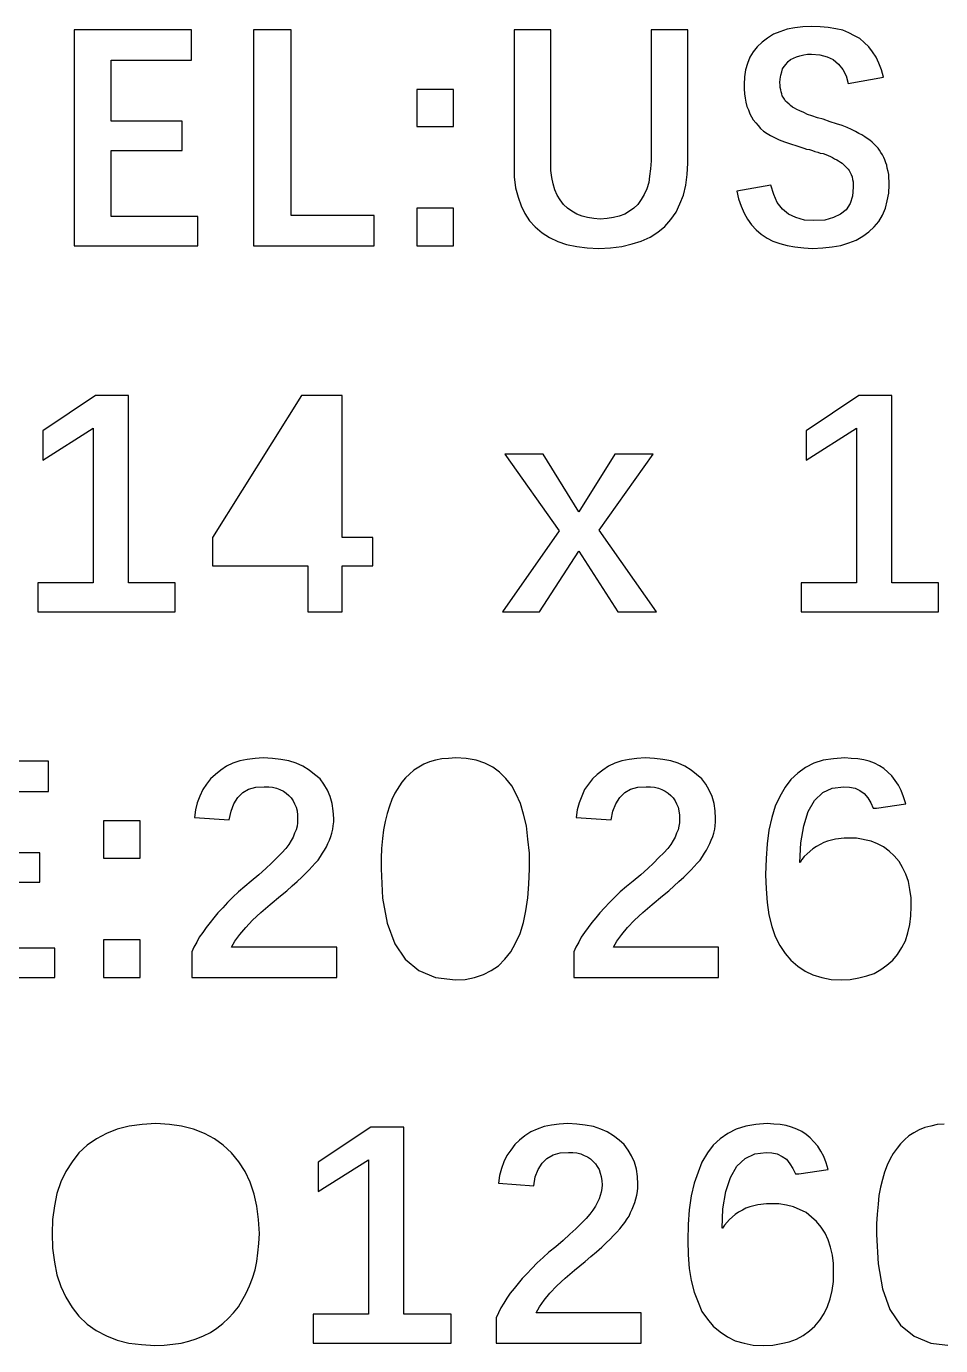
# Model space of a CAD drawing. Extents: x -72 to 103, y -93 to 77.
# Drawn here: x -55.92 to -37.23, y -91.56 to -64.58 of the extents above; entities that cross this region are included whole.
import ezdxf

# ---------------------------------------------------------------- set-up
doc = ezdxf.new("R2010")
doc.units = 0
doc.header["$MEASUREMENT"] = 0
doc.layers.get('0').update_dxf_attribs({"linetype": 'CONTINUOUS'})

msp = doc.modelspace()

# ---------------------------------------------------------------- linework, layer by layer
for points in [[(-54.95, -69.07), (-52.42, -69.07), (-52.42, -69.07), (-52.42, -68.47), (-52.42, -68.47), (-54.19, -68.47), (-54.19, -68.47), (-54.19, -67.12), (-54.19, -67.12), (-52.74, -67.12), (-52.74, -67.12), (-52.74, -66.52), (-52.74, -66.52), (-54.19, -66.52), (-54.19, -66.52), (-54.19, -65.27), (-54.19, -65.27), (-52.55, -65.27), (-52.55, -65.27), (-52.55, -64.65), (-52.55, -64.65), (-54.95, -64.65), (-54.95, -64.65), (-54.95, -69.07)], [(-50.51, -68.45), (-50.51, -64.65), (-50.51, -64.65), (-51.28, -64.65), (-51.28, -64.65), (-51.28, -69.07), (-51.28, -69.07), (-48.81, -69.07), (-48.81, -69.07), (-48.81, -68.45), (-48.81, -68.45), (-50.51, -68.45)], [(-44.46, -69.11), (-44.22, -69.12), (-44.22, -69.12), (-43.98, -69.11), (-43.98, -69.11), (-43.75, -69.08), (-43.75, -69.08), (-43.54, -69.03), (-43.54, -69.03), (-43.35, -68.97), (-43.35, -68.97), (-43.17, -68.89), (-43.17, -68.89), (-43.01, -68.79), (-43.01, -68.79), (-42.87, -68.67), (-42.87, -68.67), (-42.75, -68.53), (-42.75, -68.53), (-42.64, -68.38), (-42.64, -68.38), (-42.56, -68.21), (-42.56, -68.21), (-42.49, -68.03), (-42.49, -68.03), (-42.44, -67.83), (-42.44, -67.83), (-42.41, -67.61), (-42.41, -67.61), (-42.4, -67.38), (-42.4, -67.38), (-42.4, -64.65), (-42.4, -64.65), (-43.15, -64.65), (-43.15, -64.65), (-43.15, -67.33), (-43.15, -67.33), (-43.16, -67.49), (-43.16, -67.49), (-43.18, -67.64), (-43.18, -67.64), (-43.2, -67.77), (-43.2, -67.77), (-43.24, -67.9), (-43.24, -67.9), (-43.29, -68.02), (-43.29, -68.02), (-43.35, -68.12), (-43.35, -68.12), (-43.42, -68.22), (-43.42, -68.22), (-43.5, -68.3), (-43.5, -68.3), (-43.59, -68.36), (-43.59, -68.36), (-43.69, -68.42), (-43.69, -68.42), (-43.8, -68.46), (-43.8, -68.46), (-43.92, -68.49), (-43.92, -68.49), (-44.05, -68.51), (-44.05, -68.51), (-44.19, -68.52), (-44.19, -68.52), (-44.32, -68.51), (-44.32, -68.51), (-44.45, -68.49), (-44.45, -68.49), (-44.56, -68.46), (-44.56, -68.46), (-44.67, -68.42), (-44.67, -68.42), (-44.77, -68.36), (-44.77, -68.36), (-44.86, -68.3), (-44.86, -68.3), (-44.94, -68.22), (-44.94, -68.22), (-45.01, -68.13), (-45.01, -68.13), (-45.07, -68.03), (-45.07, -68.03), (-45.12, -67.92), (-45.12, -67.92), (-45.15, -67.8), (-45.15, -67.8), (-45.18, -67.67), (-45.18, -67.67), (-45.2, -67.53), (-45.2, -67.53), (-45.2, -67.38), (-45.2, -67.38), (-45.2, -64.65), (-45.2, -64.65), (-45.95, -64.65), (-45.95, -64.65), (-45.95, -67.43), (-45.95, -67.43), (-45.95, -67.66), (-45.95, -67.66), (-45.92, -67.88), (-45.92, -67.88), (-45.87, -68.07), (-45.87, -68.07), (-45.81, -68.25), (-45.81, -68.25), (-45.73, -68.41), (-45.73, -68.41), (-45.64, -68.56), (-45.64, -68.56), (-45.52, -68.68), (-45.52, -68.68), (-45.38, -68.8), (-45.38, -68.8), (-45.23, -68.9), (-45.23, -68.9), (-45.06, -68.98), (-45.06, -68.98), (-44.88, -69.04), (-44.88, -69.04), (-44.67, -69.08), (-44.67, -69.08), (-44.46, -69.11)], [(-38.29, -67.99), (-38.28, -67.82), (-38.28, -67.82), (-38.28, -67.75), (-38.28, -67.75), (-38.29, -67.68), (-38.29, -67.68), (-38.29, -67.61), (-38.29, -67.61), (-38.3, -67.55), (-38.3, -67.55), (-38.32, -67.48), (-38.32, -67.48), (-38.33, -67.42), (-38.33, -67.42), (-38.35, -67.37), (-38.35, -67.37), (-38.37, -67.31), (-38.37, -67.31), (-38.39, -67.26), (-38.39, -67.26), (-38.42, -67.21), (-38.42, -67.21), (-38.45, -67.16), (-38.45, -67.16), (-38.48, -67.11), (-38.48, -67.11), (-38.51, -67.07), (-38.51, -67.07), (-38.55, -67.03), (-38.55, -67.03), (-38.59, -66.99), (-38.59, -66.99), (-38.63, -66.95), (-38.63, -66.95), (-38.68, -66.91), (-38.68, -66.91), (-38.73, -66.87), (-38.73, -66.87), (-38.78, -66.84), (-38.78, -66.84), (-38.84, -66.8), (-38.84, -66.8), (-38.9, -66.77), (-38.9, -66.77), (-38.97, -66.73), (-38.97, -66.73), (-39.05, -66.69), (-39.05, -66.69), (-39.14, -66.65), (-39.14, -66.65), (-39.24, -66.61), (-39.24, -66.61), (-39.36, -66.57), (-39.36, -66.57), (-39.49, -66.53), (-39.49, -66.53), (-39.63, -66.48), (-39.63, -66.48), (-39.75, -66.45), (-39.75, -66.45), (-39.86, -66.41), (-39.86, -66.41), (-39.95, -66.38), (-39.95, -66.38), (-40.03, -66.34), (-40.03, -66.34), (-40.11, -66.31), (-40.11, -66.31), (-40.17, -66.28), (-40.17, -66.28), (-40.22, -66.25), (-40.22, -66.25), (-40.26, -66.23), (-40.26, -66.23), (-40.3, -66.2), (-40.3, -66.2), (-40.33, -66.17), (-40.33, -66.17), (-40.37, -66.14), (-40.37, -66.14), (-40.4, -66.11), (-40.4, -66.11), (-40.42, -66.07), (-40.42, -66.07), (-40.45, -66.03), (-40.45, -66.03), (-40.47, -66), (-40.47, -66), (-40.48, -65.96), (-40.48, -65.96), (-40.49, -65.92), (-40.49, -65.92), (-40.5, -65.88), (-40.5, -65.88), (-40.51, -65.83), (-40.51, -65.83), (-40.51, -65.78), (-40.51, -65.78), (-40.52, -65.73), (-40.52, -65.73), (-40.51, -65.66), (-40.51, -65.66), (-40.5, -65.58), (-40.5, -65.58), (-40.48, -65.51), (-40.48, -65.51), (-40.46, -65.45), (-40.46, -65.45), (-40.43, -65.4), (-40.43, -65.4), (-40.39, -65.35), (-40.39, -65.35), (-40.35, -65.3), (-40.35, -65.3), (-40.3, -65.26), (-40.3, -65.26), (-40.24, -65.23), (-40.24, -65.23), (-40.18, -65.2), (-40.18, -65.2), (-40.11, -65.18), (-40.11, -65.18), (-40.03, -65.16), (-40.03, -65.16), (-39.95, -65.15), (-39.95, -65.15), (-39.87, -65.15), (-39.87, -65.15), (-39.7, -65.16), (-39.7, -65.16), (-39.55, -65.2), (-39.55, -65.2), (-39.43, -65.26), (-39.43, -65.26), (-39.32, -65.35), (-39.32, -65.35), (-39.23, -65.46), (-39.23, -65.46), (-39.16, -65.59), (-39.16, -65.59), (-39.12, -65.75), (-39.12, -65.75), (-38.4, -65.62), (-38.4, -65.62), (-38.44, -65.47), (-38.44, -65.47), (-38.49, -65.33), (-38.49, -65.33), (-38.55, -65.21), (-38.55, -65.21), (-38.62, -65.1), (-38.62, -65.1), (-38.7, -65), (-38.7, -65), (-38.79, -64.91), (-38.79, -64.91), (-38.88, -64.83), (-38.88, -64.83), (-38.99, -64.77), (-38.99, -64.77), (-39.11, -64.71), (-39.11, -64.71), (-39.23, -64.66), (-39.23, -64.66), (-39.37, -64.63), (-39.37, -64.63), (-39.53, -64.6), (-39.53, -64.6), (-39.69, -64.59), (-39.69, -64.59), (-39.87, -64.58), (-39.87, -64.58), (-40.05, -64.59), (-40.05, -64.59), (-40.21, -64.61), (-40.21, -64.61), (-40.37, -64.64), (-40.37, -64.64), (-40.52, -64.69), (-40.52, -64.69), (-40.65, -64.74), (-40.65, -64.74), (-40.77, -64.82), (-40.77, -64.82), (-40.88, -64.9), (-40.88, -64.9), (-40.98, -65), (-40.98, -65), (-41.06, -65.1), (-41.06, -65.1), (-41.13, -65.21), (-41.13, -65.21), (-41.18, -65.34), (-41.18, -65.34), (-41.22, -65.47), (-41.22, -65.47), (-41.24, -65.61), (-41.24, -65.61), (-41.25, -65.77), (-41.25, -65.77), (-41.25, -65.86), (-41.25, -65.86), (-41.24, -65.96), (-41.24, -65.96), (-41.23, -66.05), (-41.23, -66.05), (-41.21, -66.13), (-41.21, -66.13), (-41.19, -66.22), (-41.19, -66.22), (-41.16, -66.29), (-41.16, -66.29), (-41.13, -66.37), (-41.13, -66.37), (-41.1, -66.43), (-41.1, -66.43), (-41.06, -66.49), (-41.06, -66.49), (-41.01, -66.55), (-41.01, -66.55), (-40.96, -66.61), (-40.96, -66.61), (-40.91, -66.67), (-40.91, -66.67), (-40.85, -66.72), (-40.85, -66.72), (-40.78, -66.77), (-40.78, -66.77), (-40.71, -66.81), (-40.71, -66.81), (-40.63, -66.85), (-40.63, -66.85), (-40.53, -66.9), (-40.53, -66.9), (-40.42, -66.94), (-40.42, -66.94), (-40.3, -66.98), (-40.3, -66.98), (-40.17, -67.02), (-40.17, -67.02), (-40.03, -67.07), (-40.03, -67.07), (-39.97, -67.09), (-39.97, -67.09), (-39.91, -67.1), (-39.91, -67.1), (-39.85, -67.12), (-39.85, -67.12), (-39.8, -67.14), (-39.8, -67.14), (-39.74, -67.15), (-39.74, -67.15), (-39.69, -67.17), (-39.69, -67.17), (-39.63, -67.18), (-39.63, -67.18), (-39.58, -67.2), (-39.58, -67.2), (-39.53, -67.22), (-39.53, -67.22), (-39.48, -67.24), (-39.48, -67.24), (-39.44, -67.26), (-39.44, -67.26), (-39.4, -67.29), (-39.4, -67.29), (-39.35, -67.31), (-39.35, -67.31), (-39.32, -67.33), (-39.32, -67.33), (-39.28, -67.36), (-39.28, -67.36), (-39.24, -67.38), (-39.24, -67.38), (-39.21, -67.41), (-39.21, -67.41), (-39.18, -67.44), (-39.18, -67.44), (-39.15, -67.47), (-39.15, -67.47), (-39.12, -67.5), (-39.12, -67.5), (-39.1, -67.53), (-39.1, -67.53), (-39.08, -67.57), (-39.08, -67.57), (-39.06, -67.61), (-39.06, -67.61), (-39.04, -67.66), (-39.04, -67.66), (-39.03, -67.71), (-39.03, -67.71), (-39.02, -67.76), (-39.02, -67.76), (-39.02, -67.81), (-39.02, -67.81), (-39.02, -67.87), (-39.02, -67.87), (-39.03, -68.05), (-39.03, -68.05), (-39.08, -68.2), (-39.08, -68.2), (-39.16, -68.33), (-39.16, -68.33), (-39.28, -68.42), (-39.28, -68.42), (-39.42, -68.49), (-39.42, -68.49), (-39.6, -68.54), (-39.6, -68.54), (-39.82, -68.55), (-39.82, -68.55), (-40.01, -68.54), (-40.01, -68.54), (-40.19, -68.49), (-40.19, -68.49), (-40.34, -68.42), (-40.34, -68.42), (-40.46, -68.32), (-40.46, -68.32), (-40.57, -68.18), (-40.57, -68.18), (-40.64, -68.02), (-40.64, -68.02), (-40.7, -67.83), (-40.7, -67.83), (-41.4, -67.95), (-41.4, -67.95), (-41.36, -68.11), (-41.36, -68.11), (-41.31, -68.26), (-41.31, -68.26), (-41.25, -68.4), (-41.25, -68.4), (-41.18, -68.52), (-41.18, -68.52), (-41.1, -68.64), (-41.1, -68.64), (-41, -68.74), (-41, -68.74), (-40.9, -68.83), (-40.9, -68.83), (-40.78, -68.91), (-40.78, -68.91), (-40.66, -68.97), (-40.66, -68.97), (-40.52, -69.02), (-40.52, -69.02), (-40.37, -69.06), (-40.37, -69.06), (-40.21, -69.09), (-40.21, -69.09), (-40.03, -69.11), (-40.03, -69.11), (-39.85, -69.12), (-39.85, -69.12), (-39.64, -69.11), (-39.64, -69.11), (-39.45, -69.09), (-39.45, -69.09), (-39.27, -69.06), (-39.27, -69.06), (-39.11, -69.01), (-39.11, -69.01), (-38.96, -68.95), (-38.96, -68.95), (-38.82, -68.87), (-38.82, -68.87), (-38.7, -68.78), (-38.7, -68.78), (-38.59, -68.68), (-38.59, -68.68), (-38.49, -68.57), (-38.49, -68.57), (-38.42, -68.44), (-38.42, -68.44), (-38.36, -68.3), (-38.36, -68.3), (-38.32, -68.15), (-38.32, -68.15), (-38.29, -67.99)], [(-47.94, -65.87), (-47.94, -66.63), (-47.94, -66.63), (-47.19, -66.63), (-47.19, -66.63), (-47.19, -65.87), (-47.19, -65.87), (-47.94, -65.87)], [(-47.94, -68.3), (-47.94, -69.07), (-47.94, -69.07), (-47.19, -69.07), (-47.19, -69.07), (-47.19, -68.3), (-47.19, -68.3), (-47.94, -68.3)], [(-54.56, -75.96), (-55.69, -75.96), (-55.69, -75.96), (-55.69, -76.55), (-55.69, -76.55), (-52.88, -76.55), (-52.88, -76.55), (-52.88, -75.96), (-52.88, -75.96), (-53.84, -75.96), (-53.84, -75.96), (-53.84, -72.13), (-53.84, -72.13), (-54.51, -72.13), (-54.51, -72.13), (-55.59, -72.85), (-55.59, -72.85), (-55.59, -73.45), (-55.59, -73.45), (-54.56, -72.8), (-54.56, -72.8), (-54.56, -75.96)], [(-49.47, -72.13), (-50.3, -72.13), (-50.3, -72.13), (-52.12, -75.03), (-52.12, -75.03), (-52.12, -75.61), (-52.12, -75.61), (-50.17, -75.61), (-50.17, -75.61), (-50.17, -76.55), (-50.17, -76.55), (-49.47, -76.55), (-49.47, -76.55), (-49.47, -75.61), (-49.47, -75.61), (-48.84, -75.61), (-48.84, -75.61), (-48.84, -75.03), (-48.84, -75.03), (-49.47, -75.03), (-49.47, -75.03), (-49.47, -72.13)], [(-38.95, -75.96), (-40.08, -75.96), (-40.08, -75.96), (-40.08, -76.55), (-40.08, -76.55), (-37.27, -76.55), (-37.27, -76.55), (-37.27, -75.96), (-37.27, -75.96), (-38.23, -75.96), (-38.23, -75.96), (-38.23, -72.13), (-38.23, -72.13), (-38.9, -72.13), (-38.9, -72.13), (-39.98, -72.85), (-39.98, -72.85), (-39.98, -73.45), (-39.98, -73.45), (-38.95, -72.8), (-38.95, -72.8), (-38.95, -75.96)], [(-43.89, -73.33), (-44.63, -74.51), (-44.63, -74.51), (-45.36, -73.33), (-45.36, -73.33), (-46.14, -73.33), (-46.14, -73.33), (-45.03, -74.9), (-45.03, -74.9), (-46.19, -76.55), (-46.19, -76.55), (-45.43, -76.55), (-45.43, -76.55), (-44.63, -75.31), (-44.63, -75.31), (-43.83, -76.55), (-43.83, -76.55), (-43.04, -76.55), (-43.04, -76.55), (-44.21, -74.88), (-44.21, -74.88), (-43.11, -73.33), (-43.11, -73.33), (-43.89, -73.33)], [(-52.54, -83.51), (-52.54, -84.03), (-52.54, -84.03), (-49.58, -84.03), (-49.58, -84.03), (-49.58, -83.41), (-49.58, -83.41), (-51.73, -83.41), (-51.73, -83.41), (-51.66, -83.29), (-51.66, -83.29), (-51.56, -83.15), (-51.56, -83.15), (-51.44, -83.01), (-51.44, -83.01), (-51.3, -82.86), (-51.3, -82.86), (-51.13, -82.7), (-51.13, -82.7), (-50.94, -82.54), (-50.94, -82.54), (-50.73, -82.36), (-50.73, -82.36), (-50.6, -82.26), (-50.6, -82.26), (-50.49, -82.16), (-50.49, -82.16), (-50.39, -82.07), (-50.39, -82.07), (-50.29, -81.98), (-50.29, -81.98), (-50.21, -81.9), (-50.21, -81.9), (-50.14, -81.83), (-50.14, -81.83), (-50.08, -81.76), (-50.08, -81.76), (-50.02, -81.69), (-50.02, -81.69), (-49.96, -81.63), (-49.96, -81.63), (-49.91, -81.56), (-49.91, -81.56), (-49.87, -81.49), (-49.87, -81.49), (-49.83, -81.43), (-49.83, -81.43), (-49.79, -81.36), (-49.79, -81.36), (-49.76, -81.29), (-49.76, -81.29), (-49.73, -81.22), (-49.73, -81.22), (-49.7, -81.15), (-49.7, -81.15), (-49.68, -81.08), (-49.68, -81.08), (-49.66, -81), (-49.66, -81), (-49.65, -80.93), (-49.65, -80.93), (-49.64, -80.85), (-49.64, -80.85), (-49.64, -80.78), (-49.64, -80.78), (-49.65, -80.62), (-49.65, -80.62), (-49.67, -80.47), (-49.67, -80.47), (-49.71, -80.33), (-49.71, -80.33), (-49.77, -80.2), (-49.77, -80.2), (-49.84, -80.08), (-49.84, -80.08), (-49.92, -79.97), (-49.92, -79.97), (-50.03, -79.88), (-50.03, -79.88), (-50.14, -79.79), (-50.14, -79.79), (-50.27, -79.71), (-50.27, -79.71), (-50.41, -79.65), (-50.41, -79.65), (-50.56, -79.6), (-50.56, -79.6), (-50.72, -79.57), (-50.72, -79.57), (-50.89, -79.55), (-50.89, -79.55), (-51.08, -79.54), (-51.08, -79.54), (-51.25, -79.55), (-51.25, -79.55), (-51.41, -79.57), (-51.41, -79.57), (-51.56, -79.6), (-51.56, -79.6), (-51.7, -79.65), (-51.7, -79.65), (-51.83, -79.71), (-51.83, -79.71), (-51.95, -79.79), (-51.95, -79.79), (-52.06, -79.88), (-52.06, -79.88), (-52.16, -79.97), (-52.16, -79.97), (-52.24, -80.08), (-52.24, -80.08), (-52.32, -80.19), (-52.32, -80.19), (-52.38, -80.32), (-52.38, -80.32), (-52.43, -80.46), (-52.43, -80.46), (-52.47, -80.6), (-52.47, -80.6), (-52.49, -80.76), (-52.49, -80.76), (-51.78, -80.81), (-51.78, -80.81), (-51.74, -80.63), (-51.74, -80.63), (-51.68, -80.48), (-51.68, -80.48), (-51.6, -80.35), (-51.6, -80.35), (-51.5, -80.25), (-51.5, -80.25), (-51.38, -80.18), (-51.38, -80.18), (-51.23, -80.14), (-51.23, -80.14), (-51.06, -80.13), (-51.06, -80.13), (-50.97, -80.13), (-50.97, -80.13), (-50.89, -80.14), (-50.89, -80.14), (-50.81, -80.16), (-50.81, -80.16), (-50.74, -80.19), (-50.74, -80.19), (-50.67, -80.22), (-50.67, -80.22), (-50.61, -80.26), (-50.61, -80.26), (-50.56, -80.31), (-50.56, -80.31), (-50.51, -80.36), (-50.51, -80.36), (-50.47, -80.42), (-50.47, -80.42), (-50.44, -80.48), (-50.44, -80.48), (-50.41, -80.55), (-50.41, -80.55), (-50.39, -80.62), (-50.39, -80.62), (-50.38, -80.71), (-50.38, -80.71), (-50.38, -80.79), (-50.38, -80.79), (-50.38, -80.87), (-50.38, -80.87), (-50.39, -80.94), (-50.39, -80.94), (-50.41, -81.01), (-50.41, -81.01), (-50.44, -81.08), (-50.44, -81.08), (-50.47, -81.16), (-50.47, -81.16), (-50.51, -81.23), (-50.51, -81.23), (-50.56, -81.31), (-50.56, -81.31), (-50.62, -81.39), (-50.62, -81.39), (-50.7, -81.48), (-50.7, -81.48), (-50.8, -81.58), (-50.8, -81.58), (-50.91, -81.69), (-50.91, -81.69), (-51.03, -81.8), (-51.03, -81.8), (-51.17, -81.93), (-51.17, -81.93), (-51.33, -82.06), (-51.33, -82.06), (-51.46, -82.17), (-51.46, -82.17), (-51.59, -82.28), (-51.59, -82.28), (-51.7, -82.39), (-51.7, -82.39), (-51.81, -82.5), (-51.81, -82.5), (-51.91, -82.61), (-51.91, -82.61), (-52.01, -82.71), (-52.01, -82.71), (-52.09, -82.81), (-52.09, -82.81), (-52.17, -82.91), (-52.17, -82.91), (-52.25, -83.01), (-52.25, -83.01), (-52.32, -83.11), (-52.32, -83.11), (-52.39, -83.21), (-52.39, -83.21), (-52.44, -83.31), (-52.44, -83.31), (-52.5, -83.41), (-52.5, -83.41), (-52.54, -83.51)], [(-47.14, -79.54), (-47.29, -79.55), (-47.29, -79.55), (-47.43, -79.56), (-47.43, -79.56), (-47.56, -79.59), (-47.56, -79.59), (-47.68, -79.62), (-47.68, -79.62), (-47.8, -79.67), (-47.8, -79.67), (-48, -79.79), (-48, -79.79), (-48.09, -79.87), (-48.09, -79.87), (-48.17, -79.95), (-48.17, -79.95), (-48.25, -80.04), (-48.25, -80.04), (-48.39, -80.26), (-48.39, -80.26), (-48.45, -80.39), (-48.45, -80.39), (-48.5, -80.53), (-48.5, -80.53), (-48.55, -80.68), (-48.55, -80.68), (-48.59, -80.84), (-48.59, -80.84), (-48.62, -81.01), (-48.62, -81.01), (-48.64, -81.19), (-48.64, -81.19), (-48.66, -81.39), (-48.66, -81.39), (-48.67, -81.59), (-48.67, -81.59), (-48.67, -81.81), (-48.67, -81.81), (-48.64, -82.41), (-48.64, -82.41), (-48.55, -82.92), (-48.55, -82.92), (-48.39, -83.34), (-48.39, -83.34), (-48.18, -83.66), (-48.18, -83.66), (-47.9, -83.89), (-47.9, -83.89), (-47.56, -84.03), (-47.56, -84.03), (-47.15, -84.08), (-47.15, -84.08), (-46.95, -84.07), (-46.95, -84.07), (-46.76, -84.03), (-46.76, -84.03), (-46.58, -83.97), (-46.58, -83.97), (-46.42, -83.89), (-46.42, -83.89), (-46.27, -83.79), (-46.27, -83.79), (-46.14, -83.66), (-46.14, -83.66), (-46.02, -83.51), (-46.02, -83.51), (-45.92, -83.33), (-45.92, -83.33), (-45.83, -83.13), (-45.83, -83.13), (-45.76, -82.91), (-45.76, -82.91), (-45.71, -82.67), (-45.71, -82.67), (-45.67, -82.4), (-45.67, -82.4), (-45.65, -82.12), (-45.65, -82.12), (-45.64, -81.81), (-45.64, -81.81), (-45.64, -81.49), (-45.64, -81.49), (-45.67, -81.2), (-45.67, -81.2), (-45.7, -80.93), (-45.7, -80.93), (-45.76, -80.69), (-45.76, -80.69), (-45.82, -80.47), (-45.82, -80.47), (-45.91, -80.28), (-45.91, -80.28), (-46, -80.11), (-46, -80.11), (-46.12, -79.96), (-46.12, -79.96), (-46.25, -79.83), (-46.25, -79.83), (-46.39, -79.73), (-46.39, -79.73), (-46.55, -79.65), (-46.55, -79.65), (-46.73, -79.59), (-46.73, -79.59), (-46.93, -79.55), (-46.93, -79.55), (-47.14, -79.54)], [(-44.73, -83.51), (-44.73, -84.03), (-44.73, -84.03), (-41.77, -84.03), (-41.77, -84.03), (-41.77, -83.41), (-41.77, -83.41), (-43.92, -83.41), (-43.92, -83.41), (-43.85, -83.29), (-43.85, -83.29), (-43.75, -83.15), (-43.75, -83.15), (-43.63, -83.01), (-43.63, -83.01), (-43.49, -82.86), (-43.49, -82.86), (-43.32, -82.7), (-43.32, -82.7), (-43.13, -82.54), (-43.13, -82.54), (-42.92, -82.36), (-42.92, -82.36), (-42.79, -82.26), (-42.79, -82.26), (-42.68, -82.16), (-42.68, -82.16), (-42.58, -82.07), (-42.58, -82.07), (-42.48, -81.98), (-42.48, -81.98), (-42.4, -81.9), (-42.4, -81.9), (-42.33, -81.83), (-42.33, -81.83), (-42.27, -81.76), (-42.27, -81.76), (-42.21, -81.69), (-42.21, -81.69), (-42.15, -81.63), (-42.15, -81.63), (-42.1, -81.56), (-42.1, -81.56), (-42.06, -81.49), (-42.06, -81.49), (-42.02, -81.43), (-42.02, -81.43), (-41.98, -81.36), (-41.98, -81.36), (-41.95, -81.29), (-41.95, -81.29), (-41.92, -81.22), (-41.92, -81.22), (-41.89, -81.15), (-41.89, -81.15), (-41.87, -81.08), (-41.87, -81.08), (-41.85, -81), (-41.85, -81), (-41.84, -80.93), (-41.84, -80.93), (-41.83, -80.85), (-41.83, -80.85), (-41.83, -80.78), (-41.83, -80.78), (-41.84, -80.62), (-41.84, -80.62), (-41.86, -80.47), (-41.86, -80.47), (-41.9, -80.33), (-41.9, -80.33), (-41.96, -80.2), (-41.96, -80.2), (-42.03, -80.08), (-42.03, -80.08), (-42.11, -79.97), (-42.11, -79.97), (-42.22, -79.88), (-42.22, -79.88), (-42.33, -79.79), (-42.33, -79.79), (-42.46, -79.71), (-42.46, -79.71), (-42.6, -79.65), (-42.6, -79.65), (-42.75, -79.6), (-42.75, -79.6), (-42.91, -79.57), (-42.91, -79.57), (-43.08, -79.55), (-43.08, -79.55), (-43.27, -79.54), (-43.27, -79.54), (-43.44, -79.55), (-43.44, -79.55), (-43.6, -79.57), (-43.6, -79.57), (-43.75, -79.6), (-43.75, -79.6), (-43.89, -79.65), (-43.89, -79.65), (-44.02, -79.71), (-44.02, -79.71), (-44.14, -79.79), (-44.14, -79.79), (-44.25, -79.88), (-44.25, -79.88), (-44.35, -79.97), (-44.35, -79.97), (-44.43, -80.08), (-44.43, -80.08), (-44.51, -80.19), (-44.51, -80.19), (-44.57, -80.32), (-44.57, -80.32), (-44.62, -80.46), (-44.62, -80.46), (-44.66, -80.6), (-44.66, -80.6), (-44.68, -80.76), (-44.68, -80.76), (-43.97, -80.81), (-43.97, -80.81), (-43.93, -80.63), (-43.93, -80.63), (-43.87, -80.48), (-43.87, -80.48), (-43.79, -80.35), (-43.79, -80.35), (-43.69, -80.25), (-43.69, -80.25), (-43.57, -80.18), (-43.57, -80.18), (-43.42, -80.14), (-43.42, -80.14), (-43.25, -80.13), (-43.25, -80.13), (-43.16, -80.13), (-43.16, -80.13), (-43.08, -80.14), (-43.08, -80.14), (-43, -80.16), (-43, -80.16), (-42.93, -80.19), (-42.93, -80.19), (-42.86, -80.22), (-42.86, -80.22), (-42.8, -80.26), (-42.8, -80.26), (-42.75, -80.31), (-42.75, -80.31), (-42.7, -80.36), (-42.7, -80.36), (-42.66, -80.42), (-42.66, -80.42), (-42.63, -80.48), (-42.63, -80.48), (-42.6, -80.55), (-42.6, -80.55), (-42.58, -80.62), (-42.58, -80.62), (-42.57, -80.71), (-42.57, -80.71), (-42.57, -80.79), (-42.57, -80.79), (-42.57, -80.87), (-42.57, -80.87), (-42.58, -80.94), (-42.58, -80.94), (-42.6, -81.01), (-42.6, -81.01), (-42.63, -81.08), (-42.63, -81.08), (-42.66, -81.16), (-42.66, -81.16), (-42.7, -81.23), (-42.7, -81.23), (-42.75, -81.31), (-42.75, -81.31), (-42.81, -81.39), (-42.81, -81.39), (-42.89, -81.48), (-42.89, -81.48), (-42.99, -81.58), (-42.99, -81.58), (-43.1, -81.69), (-43.1, -81.69), (-43.22, -81.8), (-43.22, -81.8), (-43.36, -81.93), (-43.36, -81.93), (-43.52, -82.06), (-43.52, -82.06), (-43.65, -82.17), (-43.65, -82.17), (-43.78, -82.28), (-43.78, -82.28), (-43.89, -82.39), (-43.89, -82.39), (-44, -82.5), (-44, -82.5), (-44.1, -82.61), (-44.1, -82.61), (-44.2, -82.71), (-44.2, -82.71), (-44.28, -82.81), (-44.28, -82.81), (-44.36, -82.91), (-44.36, -82.91), (-44.44, -83.01), (-44.44, -83.01), (-44.51, -83.11), (-44.51, -83.11), (-44.58, -83.21), (-44.58, -83.21), (-44.63, -83.31), (-44.63, -83.31), (-44.69, -83.41), (-44.69, -83.41), (-44.73, -83.51)], [(-39.19, -79.54), (-39.42, -79.56), (-39.42, -79.56), (-39.63, -79.59), (-39.63, -79.59), (-39.82, -79.65), (-39.82, -79.65), (-39.99, -79.74), (-39.99, -79.74), (-40.15, -79.85), (-40.15, -79.85), (-40.29, -79.98), (-40.29, -79.98), (-40.41, -80.14), (-40.41, -80.14), (-40.52, -80.33), (-40.52, -80.33), (-40.61, -80.53), (-40.61, -80.53), (-40.68, -80.76), (-40.68, -80.76), (-40.74, -81.02), (-40.74, -81.02), (-40.78, -81.3), (-40.78, -81.3), (-40.8, -81.6), (-40.8, -81.6), (-40.81, -81.93), (-40.81, -81.93), (-40.8, -82.22), (-40.8, -82.22), (-40.78, -82.5), (-40.78, -82.5), (-40.74, -82.75), (-40.74, -82.75), (-40.68, -82.99), (-40.68, -82.99), (-40.61, -83.19), (-40.61, -83.19), (-40.52, -83.38), (-40.52, -83.38), (-40.41, -83.54), (-40.41, -83.54), (-40.29, -83.68), (-40.29, -83.68), (-40.15, -83.8), (-40.15, -83.8), (-40, -83.9), (-40, -83.9), (-39.84, -83.98), (-39.84, -83.98), (-39.66, -84.03), (-39.66, -84.03), (-39.47, -84.07), (-39.47, -84.07), (-39.26, -84.08), (-39.26, -84.08), (-39.08, -84.07), (-39.08, -84.07), (-38.9, -84.04), (-38.9, -84.04), (-38.74, -84), (-38.74, -84), (-38.59, -83.95), (-38.59, -83.95), (-38.45, -83.87), (-38.45, -83.87), (-38.33, -83.78), (-38.33, -83.78), (-38.21, -83.68), (-38.21, -83.68), (-38.11, -83.56), (-38.11, -83.56), (-38.02, -83.42), (-38.02, -83.42), (-37.95, -83.28), (-37.95, -83.28), (-37.9, -83.12), (-37.9, -83.12), (-37.86, -82.95), (-37.86, -82.95), (-37.84, -82.77), (-37.84, -82.77), (-37.83, -82.58), (-37.83, -82.58), (-37.83, -82.4), (-37.83, -82.4), (-37.86, -82.23), (-37.86, -82.23), (-37.89, -82.07), (-37.89, -82.07), (-37.94, -81.92), (-37.94, -81.92), (-38.01, -81.78), (-38.01, -81.78), (-38.08, -81.66), (-38.08, -81.66), (-38.18, -81.54), (-38.18, -81.54), (-38.28, -81.45), (-38.28, -81.45), (-38.4, -81.36), (-38.4, -81.36), (-38.52, -81.3), (-38.52, -81.3), (-38.65, -81.24), (-38.65, -81.24), (-38.95, -81.18), (-38.95, -81.18), (-39.2, -81.18), (-39.2, -81.18), (-39.38, -81.2), (-39.38, -81.2), (-39.54, -81.24), (-39.54, -81.24), (-39.62, -81.27), (-39.62, -81.27), (-39.69, -81.31), (-39.69, -81.31), (-39.77, -81.35), (-39.77, -81.35), (-39.84, -81.4), (-39.84, -81.4), (-39.96, -81.5), (-39.96, -81.5), (-40.02, -81.56), (-40.02, -81.56), (-40.07, -81.62), (-40.07, -81.62), (-40.1, -81.68), (-40.1, -81.68), (-40.11, -81.68), (-40.11, -81.68), (-40.09, -81.28), (-40.09, -81.28), (-40.03, -80.93), (-40.03, -80.93), (-39.94, -80.64), (-39.94, -80.64), (-39.81, -80.41), (-39.81, -80.41), (-39.64, -80.25), (-39.64, -80.25), (-39.45, -80.16), (-39.45, -80.16), (-39.21, -80.13), (-39.21, -80.13), (-39.09, -80.14), (-39.09, -80.14), (-38.98, -80.16), (-38.98, -80.16), (-38.88, -80.21), (-38.88, -80.21), (-38.79, -80.27), (-38.79, -80.27), (-38.72, -80.36), (-38.72, -80.36), (-38.66, -80.46), (-38.66, -80.46), (-38.61, -80.57), (-38.61, -80.57), (-38.54, -80.57), (-38.54, -80.57), (-37.94, -80.48), (-37.94, -80.48), (-37.99, -80.34), (-37.99, -80.34), (-38.04, -80.21), (-38.04, -80.21), (-38.09, -80.1), (-38.09, -80.1), (-38.16, -80), (-38.16, -80), (-38.23, -79.91), (-38.23, -79.91), (-38.31, -79.83), (-38.31, -79.83), (-38.39, -79.76), (-38.39, -79.76), (-38.48, -79.7), (-38.48, -79.7), (-38.58, -79.65), (-38.58, -79.65), (-38.69, -79.61), (-38.69, -79.61), (-38.8, -79.58), (-38.8, -79.58), (-38.92, -79.56), (-38.92, -79.56), (-39.06, -79.55), (-39.06, -79.55), (-39.19, -79.54)], [(-57.87, -84.03), (-55.34, -84.03), (-55.34, -84.03), (-55.34, -83.43), (-55.34, -83.43), (-57.1, -83.43), (-57.1, -83.43), (-57.1, -82.08), (-57.1, -82.08), (-55.65, -82.08), (-55.65, -82.08), (-55.65, -81.48), (-55.65, -81.48), (-57.1, -81.48), (-57.1, -81.48), (-57.1, -80.23), (-57.1, -80.23), (-55.47, -80.23), (-55.47, -80.23), (-55.47, -79.61), (-55.47, -79.61), (-57.87, -79.61), (-57.87, -79.61), (-57.87, -84.03)], [(-54.35, -80.83), (-54.35, -81.59), (-54.35, -81.59), (-53.6, -81.59), (-53.6, -81.59), (-53.6, -80.83), (-53.6, -80.83), (-54.35, -80.83)], [(-54.35, -83.26), (-54.35, -84.03), (-54.35, -84.03), (-53.6, -84.03), (-53.6, -84.03), (-53.6, -83.26), (-53.6, -83.26), (-54.35, -83.26)], [(-53.28, -87.02), (-53.56, -87.04), (-53.56, -87.04), (-53.82, -87.07), (-53.82, -87.07), (-54.07, -87.13), (-54.07, -87.13), (-54.29, -87.22), (-54.29, -87.22), (-54.49, -87.33), (-54.49, -87.33), (-54.68, -87.46), (-54.68, -87.46), (-54.85, -87.62), (-54.85, -87.62), (-54.99, -87.8), (-54.99, -87.8), (-55.12, -88), (-55.12, -88), (-55.22, -88.21), (-55.22, -88.21), (-55.3, -88.45), (-55.3, -88.45), (-55.35, -88.7), (-55.35, -88.7), (-55.39, -88.98), (-55.39, -88.98), (-55.4, -89.27), (-55.4, -89.27), (-55.39, -89.57), (-55.39, -89.57), (-55.35, -89.85), (-55.35, -89.85), (-55.3, -90.11), (-55.3, -90.11), (-55.22, -90.35), (-55.22, -90.35), (-55.12, -90.57), (-55.12, -90.57), (-54.99, -90.78), (-54.99, -90.78), (-54.85, -90.96), (-54.85, -90.96), (-54.68, -91.12), (-54.68, -91.12), (-54.5, -91.25), (-54.5, -91.25), (-54.29, -91.36), (-54.29, -91.36), (-54.07, -91.45), (-54.07, -91.45), (-53.83, -91.51), (-53.83, -91.51), (-53.57, -91.54), (-53.57, -91.54), (-53.3, -91.56), (-53.3, -91.56), (-53.11, -91.55), (-53.11, -91.55), (-52.93, -91.53), (-52.93, -91.53), (-52.76, -91.51), (-52.76, -91.51), (-52.6, -91.47), (-52.6, -91.47), (-52.45, -91.42), (-52.45, -91.42), (-52.3, -91.36), (-52.3, -91.36), (-52.16, -91.29), (-52.16, -91.29), (-52.03, -91.2), (-52.03, -91.2), (-51.91, -91.11), (-51.91, -91.11), (-51.79, -91), (-51.79, -91), (-51.69, -90.89), (-51.69, -90.89), (-51.59, -90.77), (-51.59, -90.77), (-51.43, -90.49), (-51.43, -90.49), (-51.36, -90.34), (-51.36, -90.34), (-51.3, -90.18), (-51.3, -90.18), (-51.25, -90.01), (-51.25, -90.01), (-51.21, -89.84), (-51.21, -89.84), (-51.19, -89.66), (-51.19, -89.66), (-51.17, -89.47), (-51.17, -89.47), (-51.16, -89.27), (-51.16, -89.27), (-51.18, -88.98), (-51.18, -88.98), (-51.21, -88.71), (-51.21, -88.71), (-51.27, -88.46), (-51.27, -88.46), (-51.35, -88.22), (-51.35, -88.22), (-51.45, -88), (-51.45, -88), (-51.58, -87.8), (-51.58, -87.8), (-51.73, -87.62), (-51.73, -87.62), (-51.9, -87.46), (-51.9, -87.46), (-52.08, -87.33), (-52.08, -87.33), (-52.28, -87.22), (-52.28, -87.22), (-52.51, -87.13), (-52.51, -87.13), (-52.75, -87.07), (-52.75, -87.07), (-53, -87.04), (-53, -87.04), (-53.28, -87.02)], [(-48.93, -90.92), (-50.06, -90.92), (-50.06, -90.92), (-50.06, -91.51), (-50.06, -91.51), (-47.24, -91.51), (-47.24, -91.51), (-47.24, -90.92), (-47.24, -90.92), (-48.21, -90.92), (-48.21, -90.92), (-48.21, -87.09), (-48.21, -87.09), (-48.88, -87.09), (-48.88, -87.09), (-49.96, -87.81), (-49.96, -87.81), (-49.96, -88.41), (-49.96, -88.41), (-48.93, -87.76), (-48.93, -87.76), (-48.93, -90.92)], [(-46.32, -90.99), (-46.32, -91.51), (-46.32, -91.51), (-43.35, -91.51), (-43.35, -91.51), (-43.35, -90.89), (-43.35, -90.89), (-45.5, -90.89), (-45.5, -90.89), (-45.43, -90.77), (-45.43, -90.77), (-45.34, -90.63), (-45.34, -90.63), (-45.22, -90.49), (-45.22, -90.49), (-45.08, -90.34), (-45.08, -90.34), (-44.91, -90.18), (-44.91, -90.18), (-44.72, -90.02), (-44.72, -90.02), (-44.5, -89.84), (-44.5, -89.84), (-44.38, -89.74), (-44.38, -89.74), (-44.27, -89.64), (-44.27, -89.64), (-44.16, -89.55), (-44.16, -89.55), (-44.07, -89.46), (-44.07, -89.46), (-43.99, -89.38), (-43.99, -89.38), (-43.92, -89.31), (-43.92, -89.31), (-43.85, -89.24), (-43.85, -89.24), (-43.79, -89.17), (-43.79, -89.17), (-43.74, -89.11), (-43.74, -89.11), (-43.69, -89.04), (-43.69, -89.04), (-43.64, -88.97), (-43.64, -88.97), (-43.6, -88.91), (-43.6, -88.91), (-43.57, -88.84), (-43.57, -88.84), (-43.54, -88.77), (-43.54, -88.77), (-43.51, -88.7), (-43.51, -88.7), (-43.48, -88.63), (-43.48, -88.63), (-43.46, -88.56), (-43.46, -88.56), (-43.44, -88.48), (-43.44, -88.48), (-43.43, -88.41), (-43.43, -88.41), (-43.42, -88.33), (-43.42, -88.33), (-43.42, -88.26), (-43.42, -88.26), (-43.43, -88.1), (-43.43, -88.1), (-43.45, -87.95), (-43.45, -87.95), (-43.49, -87.81), (-43.49, -87.81), (-43.55, -87.68), (-43.55, -87.68), (-43.62, -87.56), (-43.62, -87.56), (-43.7, -87.45), (-43.7, -87.45), (-43.8, -87.36), (-43.8, -87.36), (-43.92, -87.27), (-43.92, -87.27), (-44.05, -87.19), (-44.05, -87.19), (-44.18, -87.13), (-44.18, -87.13), (-44.33, -87.08), (-44.33, -87.08), (-44.5, -87.05), (-44.5, -87.05), (-44.67, -87.03), (-44.67, -87.03), (-44.85, -87.02), (-44.85, -87.02), (-45.03, -87.03), (-45.03, -87.03), (-45.19, -87.05), (-45.19, -87.05), (-45.34, -87.08), (-45.34, -87.08), (-45.48, -87.13), (-45.48, -87.13), (-45.61, -87.19), (-45.61, -87.19), (-45.73, -87.27), (-45.73, -87.27), (-45.84, -87.36), (-45.84, -87.36), (-45.94, -87.45), (-45.94, -87.45), (-46.02, -87.56), (-46.02, -87.56), (-46.1, -87.67), (-46.1, -87.67), (-46.16, -87.8), (-46.16, -87.8), (-46.21, -87.94), (-46.21, -87.94), (-46.25, -88.08), (-46.25, -88.08), (-46.27, -88.24), (-46.27, -88.24), (-45.55, -88.29), (-45.55, -88.29), (-45.52, -88.11), (-45.52, -88.11), (-45.46, -87.96), (-45.46, -87.96), (-45.38, -87.83), (-45.38, -87.83), (-45.28, -87.73), (-45.28, -87.73), (-45.15, -87.66), (-45.15, -87.66), (-45.01, -87.62), (-45.01, -87.62), (-44.84, -87.61), (-44.84, -87.61), (-44.75, -87.61), (-44.75, -87.61), (-44.67, -87.62), (-44.67, -87.62), (-44.59, -87.64), (-44.59, -87.64), (-44.52, -87.67), (-44.52, -87.67), (-44.45, -87.7), (-44.45, -87.7), (-44.39, -87.74), (-44.39, -87.74), (-44.34, -87.79), (-44.34, -87.79), (-44.29, -87.84), (-44.29, -87.84), (-44.25, -87.9), (-44.25, -87.9), (-44.21, -87.96), (-44.21, -87.96), (-44.19, -88.03), (-44.19, -88.03), (-44.17, -88.1), (-44.17, -88.1), (-44.16, -88.19), (-44.16, -88.19), (-44.15, -88.27), (-44.15, -88.27), (-44.16, -88.35), (-44.16, -88.35), (-44.17, -88.42), (-44.17, -88.42), (-44.19, -88.49), (-44.19, -88.49), (-44.21, -88.56), (-44.21, -88.56), (-44.25, -88.64), (-44.25, -88.64), (-44.29, -88.71), (-44.29, -88.71), (-44.34, -88.79), (-44.34, -88.79), (-44.4, -88.87), (-44.4, -88.87), (-44.48, -88.96), (-44.48, -88.96), (-44.58, -89.06), (-44.58, -89.06), (-44.69, -89.17), (-44.69, -89.17), (-44.81, -89.28), (-44.81, -89.28), (-44.95, -89.41), (-44.95, -89.41), (-45.1, -89.54), (-45.1, -89.54), (-45.24, -89.65), (-45.24, -89.65), (-45.36, -89.76), (-45.36, -89.76), (-45.48, -89.87), (-45.48, -89.87), (-45.59, -89.98), (-45.59, -89.98), (-45.69, -90.09), (-45.69, -90.09), (-45.79, -90.19), (-45.79, -90.19), (-45.87, -90.29), (-45.87, -90.29), (-45.95, -90.39), (-45.95, -90.39), (-46.03, -90.49), (-46.03, -90.49), (-46.1, -90.59), (-46.1, -90.59), (-46.16, -90.69), (-46.16, -90.69), (-46.22, -90.79), (-46.22, -90.79), (-46.27, -90.89), (-46.27, -90.89), (-46.32, -90.99)], [(-40.78, -87.02), (-41.01, -87.04), (-41.01, -87.04), (-41.21, -87.07), (-41.21, -87.07), (-41.41, -87.13), (-41.41, -87.13), (-41.58, -87.22), (-41.58, -87.22), (-41.74, -87.33), (-41.74, -87.33), (-41.88, -87.46), (-41.88, -87.46), (-42, -87.62), (-42, -87.62), (-42.11, -87.81), (-42.11, -87.81), (-42.19, -88.01), (-42.19, -88.01), (-42.27, -88.24), (-42.27, -88.24), (-42.33, -88.5), (-42.33, -88.5), (-42.37, -88.78), (-42.37, -88.78), (-42.39, -89.08), (-42.39, -89.08), (-42.4, -89.41), (-42.4, -89.41), (-42.39, -89.7), (-42.39, -89.7), (-42.37, -89.98), (-42.37, -89.98), (-42.33, -90.23), (-42.33, -90.23), (-42.27, -90.47), (-42.27, -90.47), (-42.19, -90.67), (-42.19, -90.67), (-42.11, -90.86), (-42.11, -90.86), (-42, -91.02), (-42, -91.02), (-41.88, -91.16), (-41.88, -91.16), (-41.74, -91.28), (-41.74, -91.28), (-41.59, -91.38), (-41.59, -91.38), (-41.43, -91.46), (-41.43, -91.46), (-41.25, -91.51), (-41.25, -91.51), (-41.06, -91.55), (-41.06, -91.55), (-40.85, -91.56), (-40.85, -91.56), (-40.66, -91.55), (-40.66, -91.55), (-40.49, -91.52), (-40.49, -91.52), (-40.33, -91.48), (-40.33, -91.48), (-40.18, -91.43), (-40.18, -91.43), (-40.04, -91.35), (-40.04, -91.35), (-39.91, -91.26), (-39.91, -91.26), (-39.8, -91.16), (-39.8, -91.16), (-39.7, -91.04), (-39.7, -91.04), (-39.61, -90.9), (-39.61, -90.9), (-39.54, -90.76), (-39.54, -90.76), (-39.49, -90.6), (-39.49, -90.6), (-39.45, -90.43), (-39.45, -90.43), (-39.42, -90.25), (-39.42, -90.25), (-39.42, -89.88), (-39.42, -89.88), (-39.44, -89.71), (-39.44, -89.71), (-39.48, -89.55), (-39.48, -89.55), (-39.53, -89.4), (-39.53, -89.4), (-39.59, -89.26), (-39.59, -89.26), (-39.67, -89.14), (-39.67, -89.14), (-39.77, -89.02), (-39.77, -89.02), (-39.87, -88.93), (-39.87, -88.93), (-39.98, -88.84), (-39.98, -88.84), (-40.24, -88.72), (-40.24, -88.72), (-40.38, -88.69), (-40.38, -88.69), (-40.54, -88.66), (-40.54, -88.66), (-40.79, -88.66), (-40.79, -88.66), (-40.97, -88.68), (-40.97, -88.68), (-41.13, -88.72), (-41.13, -88.72), (-41.21, -88.75), (-41.21, -88.75), (-41.28, -88.79), (-41.28, -88.79), (-41.36, -88.83), (-41.36, -88.83), (-41.43, -88.88), (-41.43, -88.88), (-41.55, -88.98), (-41.55, -88.98), (-41.65, -89.1), (-41.65, -89.1), (-41.69, -89.16), (-41.69, -89.16), (-41.7, -89.16), (-41.7, -89.16), (-41.68, -88.76), (-41.68, -88.76), (-41.62, -88.41), (-41.62, -88.41), (-41.53, -88.12), (-41.53, -88.12), (-41.4, -87.89), (-41.4, -87.89), (-41.23, -87.73), (-41.23, -87.73), (-41.03, -87.64), (-41.03, -87.64), (-40.8, -87.61), (-40.8, -87.61), (-40.68, -87.62), (-40.68, -87.62), (-40.57, -87.64), (-40.57, -87.64), (-40.47, -87.69), (-40.47, -87.69), (-40.38, -87.75), (-40.38, -87.75), (-40.31, -87.84), (-40.31, -87.84), (-40.25, -87.94), (-40.25, -87.94), (-40.2, -88.05), (-40.2, -88.05), (-40.13, -88.05), (-40.13, -88.05), (-39.53, -87.96), (-39.53, -87.96), (-39.57, -87.82), (-39.57, -87.82), (-39.62, -87.69), (-39.62, -87.69), (-39.68, -87.58), (-39.68, -87.58), (-39.74, -87.48), (-39.74, -87.48), (-39.82, -87.39), (-39.82, -87.39), (-39.9, -87.31), (-39.9, -87.31), (-39.98, -87.24), (-39.98, -87.24), (-40.07, -87.18), (-40.07, -87.18), (-40.17, -87.13), (-40.17, -87.13), (-40.28, -87.09), (-40.28, -87.09), (-40.39, -87.06), (-40.39, -87.06), (-40.51, -87.04), (-40.51, -87.04), (-40.64, -87.03), (-40.64, -87.03), (-40.78, -87.02)], [(-37.16, -87.03), (-37.3, -87.04), (-37.3, -87.04), (-37.43, -87.07), (-37.43, -87.07), (-37.55, -87.1), (-37.55, -87.1), (-37.67, -87.15), (-37.67, -87.15), (-37.78, -87.21), (-37.78, -87.21), (-37.88, -87.27), (-37.88, -87.27), (-37.97, -87.35), (-37.97, -87.35), (-38.05, -87.43), (-38.05, -87.43), (-38.12, -87.52), (-38.12, -87.52), (-38.2, -87.63), (-38.2, -87.63), (-38.26, -87.74), (-38.26, -87.74), (-38.32, -87.87), (-38.32, -87.87), (-38.38, -88.01), (-38.38, -88.01), (-38.42, -88.16), (-38.42, -88.16), (-38.46, -88.32), (-38.46, -88.32), (-38.49, -88.49), (-38.49, -88.49), (-38.51, -88.67), (-38.51, -88.67), (-38.53, -88.87), (-38.53, -88.87), (-38.54, -89.07), (-38.54, -89.07), (-38.54, -89.29), (-38.54, -89.29), (-38.51, -89.89), (-38.51, -89.89), (-38.42, -90.4), (-38.42, -90.4), (-38.27, -90.82), (-38.27, -90.82), (-38.05, -91.14), (-38.05, -91.14), (-37.77, -91.37), (-37.77, -91.37), (-37.43, -91.51), (-37.43, -91.51), (-37.03, -91.56)]]:
    msp.add_lwpolyline(points)

doc.saveas('drawing.dxf')
